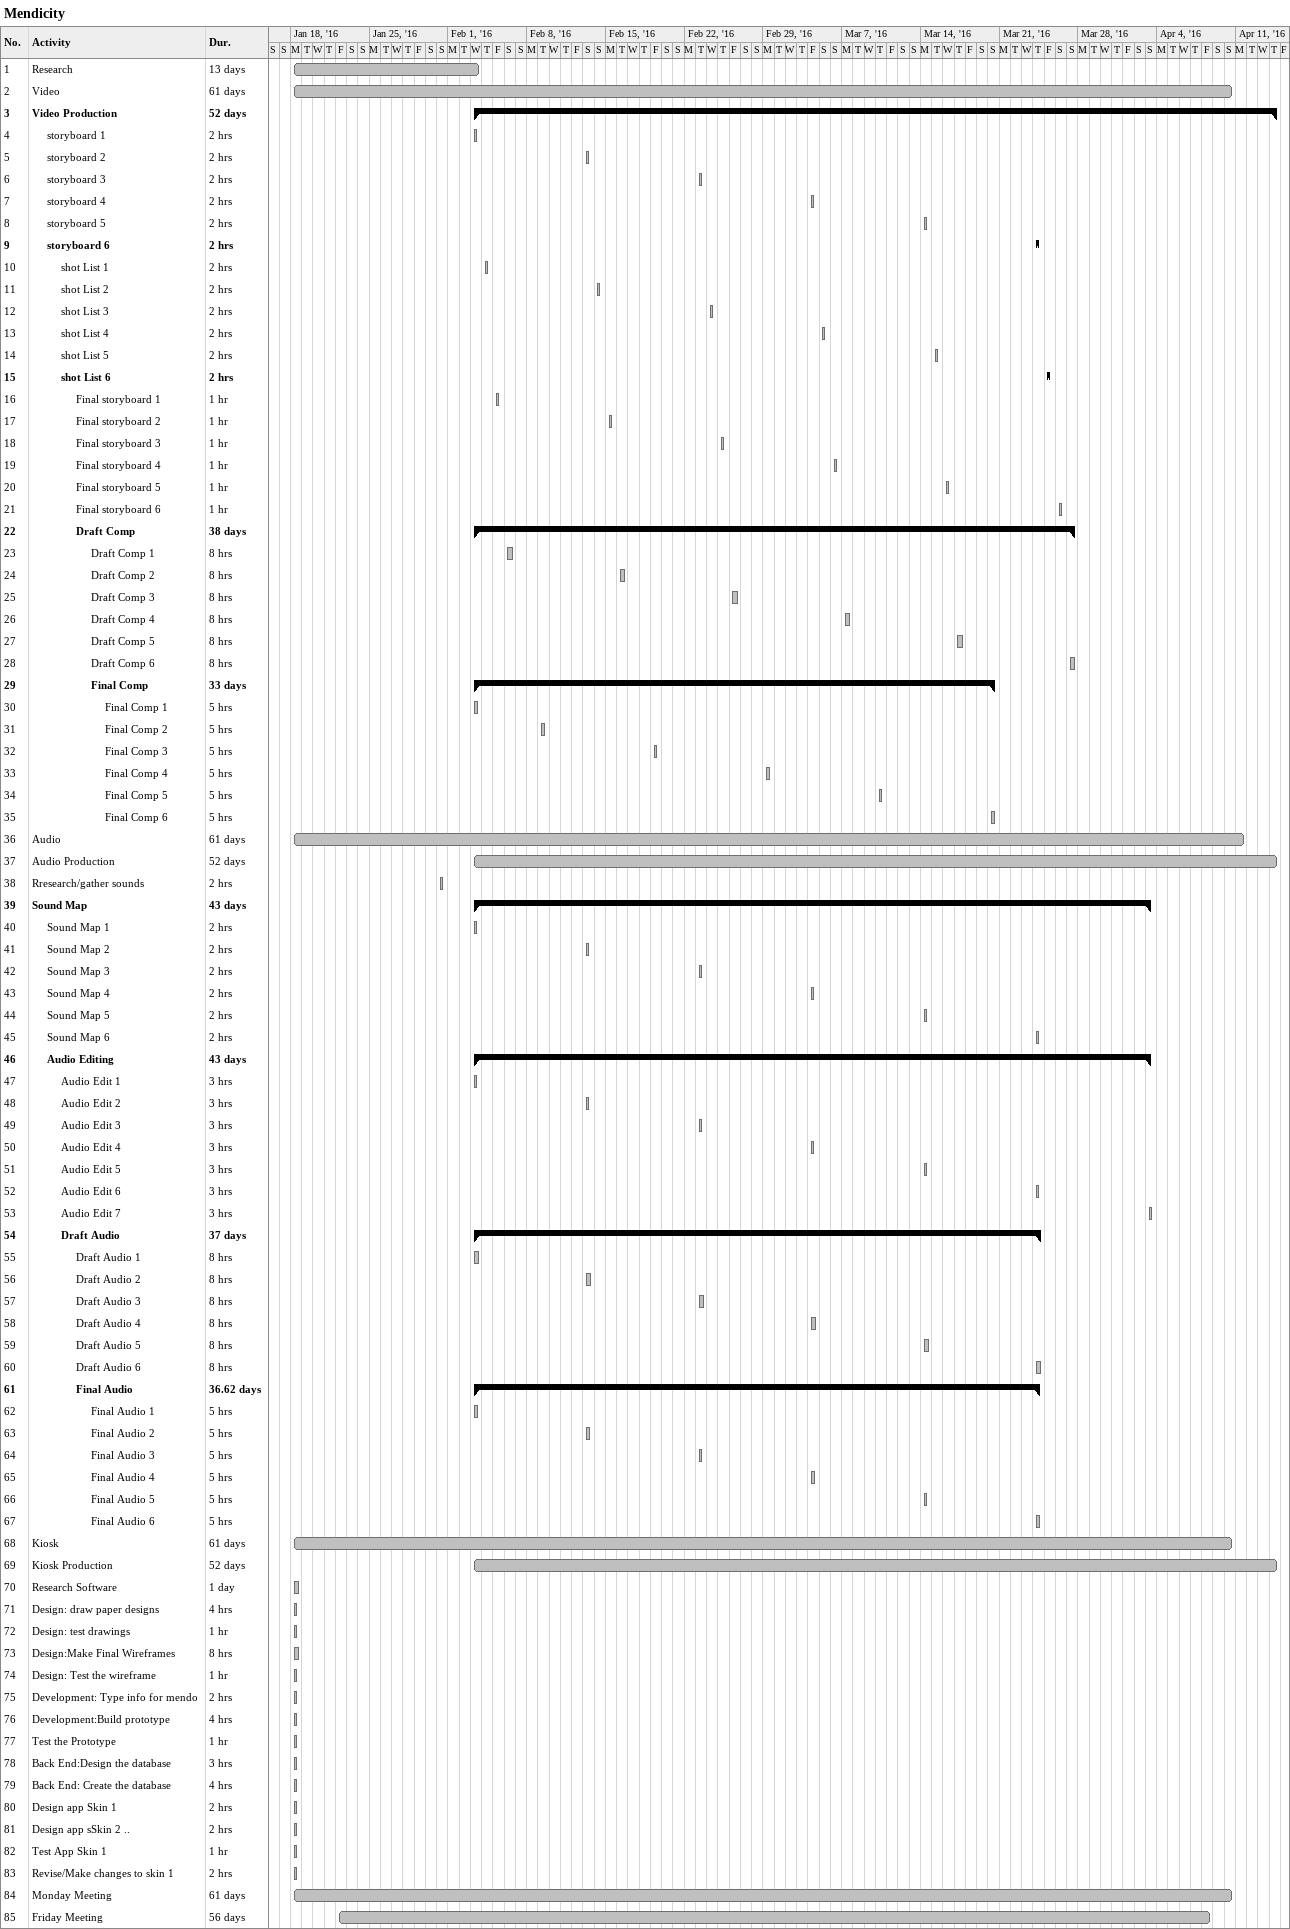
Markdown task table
Mendicity

| ID | Level | Task | Duration | Start | Finish |
|---|---|---|---|---|---|
| 1 | 1 | Research | 13d | 2016-01-18 | 2016-02-03 |
| 2 | 1 | Video | 61d | 2016-01-18 | 2016-04-10 |
| 3 | 1 | **Video Production** | 52d | 2016-02-03 | 2016-04-14 |
| 4 | 2 | storyboard 1 | 2h | 2016-02-03 | 2016-02-03 |
| 5 | 2 | storyboard 2 | 2h | 2016-02-13 | 2016-02-13 |
| 6 | 2 | storyboard 3 | 2h | 2016-02-23 | 2016-02-23 |
| 7 | 2 | storyboard 4 | 2h | 2016-03-04 | 2016-03-04 |
| 8 | 2 | storyboard 5 | 2h | 2016-03-14 | 2016-03-14 |
| 9 | 2 | **storyboard 6** | 2h | 2016-03-24 | 2016-03-24 |
| 10 | 3 | shot List 1 | 2h | 2016-02-04 | 2016-02-04 |
| 11 | 3 | shot List 2 | 2h | 2016-02-14 | 2016-02-14 |
| 12 | 3 | shot List 3 | 2h | 2016-02-24 | 2016-02-24 |
| 13 | 3 | shot List 4 | 2h | 2016-03-05 | 2016-03-05 |
| 14 | 3 | shot List 5 | 2h | 2016-03-15 | 2016-03-15 |
| 15 | 3 | **shot List 6** | 2h | 2016-03-25 | 2016-03-25 |
| 16 | 4 | Final storyboard 1 | 1h | 2016-02-05 | 2016-02-05 |
| 17 | 4 | Final storyboard 2 | 1h | 2016-02-15 | 2016-02-15 |
| 18 | 4 | Final storyboard 3 | 1h | 2016-02-25 | 2016-02-25 |
| 19 | 4 | Final storyboard 4 | 1h | 2016-03-06 | 2016-03-06 |
| 20 | 4 | Final storyboard 5 | 1h | 2016-03-16 | 2016-03-16 |
| 21 | 4 | Final storyboard 6 | 1h | 2016-03-26 | 2016-03-26 |
| 22 | 4 | **Draft Comp** | 38d | 2016-02-03 | 2016-03-27 |
| 23 | 5 | Draft Comp 1 | 8h | 2016-02-06 | 2016-02-06 |
| 24 | 5 | Draft Comp 2 | 8h | 2016-02-16 | 2016-02-16 |
| 25 | 5 | Draft Comp 3 | 8h | 2016-02-26 | 2016-02-26 |
| 26 | 5 | Draft Comp 4 | 8h | 2016-03-07 | 2016-03-07 |
| 27 | 5 | Draft Comp 5 | 8h | 2016-03-17 | 2016-03-17 |
| 28 | 5 | Draft Comp 6 | 8h | 2016-03-27 | 2016-03-27 |
| 29 | 5 | **Final Comp** | 33d | 2016-02-03 | 2016-03-20 |
| 30 | 6 | Final Comp 1 | 5h | 2016-02-03 | 2016-02-03 |
| 31 | 6 | Final Comp 2 | 5h | 2016-02-09 | 2016-02-09 |
| 32 | 6 | Final Comp 3 | 5h | 2016-02-19 | 2016-02-19 |
| 33 | 6 | Final Comp 4 | 5h | 2016-02-29 | 2016-02-29 |
| 34 | 6 | Final Comp 5 | 5h | 2016-03-10 | 2016-03-10 |
| 35 | 6 | Final Comp 6 | 5h | 2016-03-20 | 2016-03-20 |
| 36 | 1 | Audio | 61d | 2016-01-18 | 2016-04-11 |
| 37 | 1 | Audio Production | 52d | 2016-02-03 | 2016-04-14 |
| 38 | 1 | Rresearch/gather sounds | 2h | 2016-01-31 | 2016-01-31 |
| 39 | 1 | **Sound Map** | 43d | 2016-02-03 | 2016-04-03 |
| 40 | 2 | Sound Map 1 | 2h | 2016-02-03 | 2016-02-03 |
| 41 | 2 | Sound Map 2 | 2h | 2016-02-13 | 2016-02-13 |
| 42 | 2 | Sound Map 3 | 2h | 2016-02-23 | 2016-02-23 |
| 43 | 2 | Sound Map 4 | 2h | 2016-03-04 | 2016-03-04 |
| 44 | 2 | Sound Map 5 | 2h | 2016-03-14 | 2016-03-14 |
| 45 | 2 | Sound Map 6 | 2h | 2016-03-24 | 2016-03-24 |
| 46 | 2 | **Audio Editing** | 43d | 2016-02-03 | 2016-04-03 |
| 47 | 3 | Audio Edit 1 | 3h | 2016-02-03 | 2016-02-03 |
| 48 | 3 | Audio Edit 2 | 3h | 2016-02-13 | 2016-02-13 |
| 49 | 3 | Audio Edit 3 | 3h | 2016-02-23 | 2016-02-23 |
| 50 | 3 | Audio Edit 4 | 3h | 2016-03-04 | 2016-03-04 |
| 51 | 3 | Audio Edit 5 | 3h | 2016-03-14 | 2016-03-14 |
| 52 | 3 | Audio Edit 6 | 3h | 2016-03-24 | 2016-03-24 |
| 53 | 3 | Audio Edit 7 | 3h | 2016-04-03 | 2016-04-03 |
| 54 | 3 | **Draft Audio** | 37d | 2016-02-03 | 2016-03-24 |
| 55 | 4 | Draft Audio 1 | 8h | 2016-02-03 | 2016-02-03 |
| 56 | 4 | Draft Audio 2 | 8h | 2016-02-13 | 2016-02-13 |
| 57 | 4 | Draft Audio 3 | 8h | 2016-02-23 | 2016-02-23 |
| 58 | 4 | Draft Audio 4 | 8h | 2016-03-04 | 2016-03-04 |
| 59 | 4 | Draft Audio 5 | 8h | 2016-03-14 | 2016-03-14 |
| 60 | 4 | Draft Audio 6 | 8h | 2016-03-24 | 2016-03-24 |
| 61 | 4 | **Final Audio** | 36.62d | 2016-02-03 | 2016-03-24 |
| 62 | 5 | Final Audio 1 | 5h | 2016-02-03 | 2016-02-03 |
| 63 | 5 | Final Audio 2 | 5h | 2016-02-13 | 2016-02-13 |
| 64 | 5 | Final Audio 3 | 5h | 2016-02-23 | 2016-02-23 |
| 65 | 5 | Final Audio 4 | 5h | 2016-03-04 | 2016-03-04 |
| 66 | 5 | Final Audio 5 | 5h | 2016-03-14 | 2016-03-14 |
| 67 | 5 | Final Audio 6 | 5h | 2016-03-24 | 2016-03-24 |
| 68 | 1 | Kiosk | 61d | 2016-01-18 | 2016-04-10 |
| 69 | 1 | Kiosk Production | 52d | 2016-02-03 | 2016-04-14 |
| 70 | 1 | Research Software | 1d | 2016-01-18 | 2016-01-18 |
| 71 | 1 | Design: draw paper designs | 4h | 2016-01-18 | 2016-01-18 |
| 72 | 1 | Design: test drawings | 1h | 2016-01-18 | 2016-01-18 |
| 73 | 1 | Design:Make Final Wireframes | 8h | 2016-01-18 | 2016-01-18 |
| 74 | 1 | Design: Test the wireframe | 1h | 2016-01-18 | 2016-01-18 |
| 75 | 1 | Development: Type info for mendo | 2h | 2016-01-18 | 2016-01-18 |
| 76 | 1 | Development:Build prototype | 4h | 2016-01-18 | 2016-01-18 |
| 77 | 1 | Test the Prototype | 1h | 2016-01-18 | 2016-01-18 |
| 78 | 1 | Back End:Design the database | 3h | 2016-01-18 | 2016-01-18 |
| 79 | 1 | Back End: Create the database | 4h | 2016-01-18 | 2016-01-18 |
| 80 | 1 | Design app Skin 1 | 2h | 2016-01-18 | 2016-01-18 |
| 81 | 1 | Design app sSkin 2 .. | 2h | 2016-01-18 | 2016-01-18 |
| 82 | 1 | Test App Skin 1 | 1h | 2016-01-18 | 2016-01-18 |
| 83 | 1 | Revise/Make changes to skin 1 | 2h | 2016-01-18 | 2016-01-18 |
| 84 | 1 | Monday Meeting | 61d | 2016-01-18 | 2016-04-10 |
| 85 | 1 | Friday Meeting | 56d | 2016-01-22 | 2016-04-08 |
